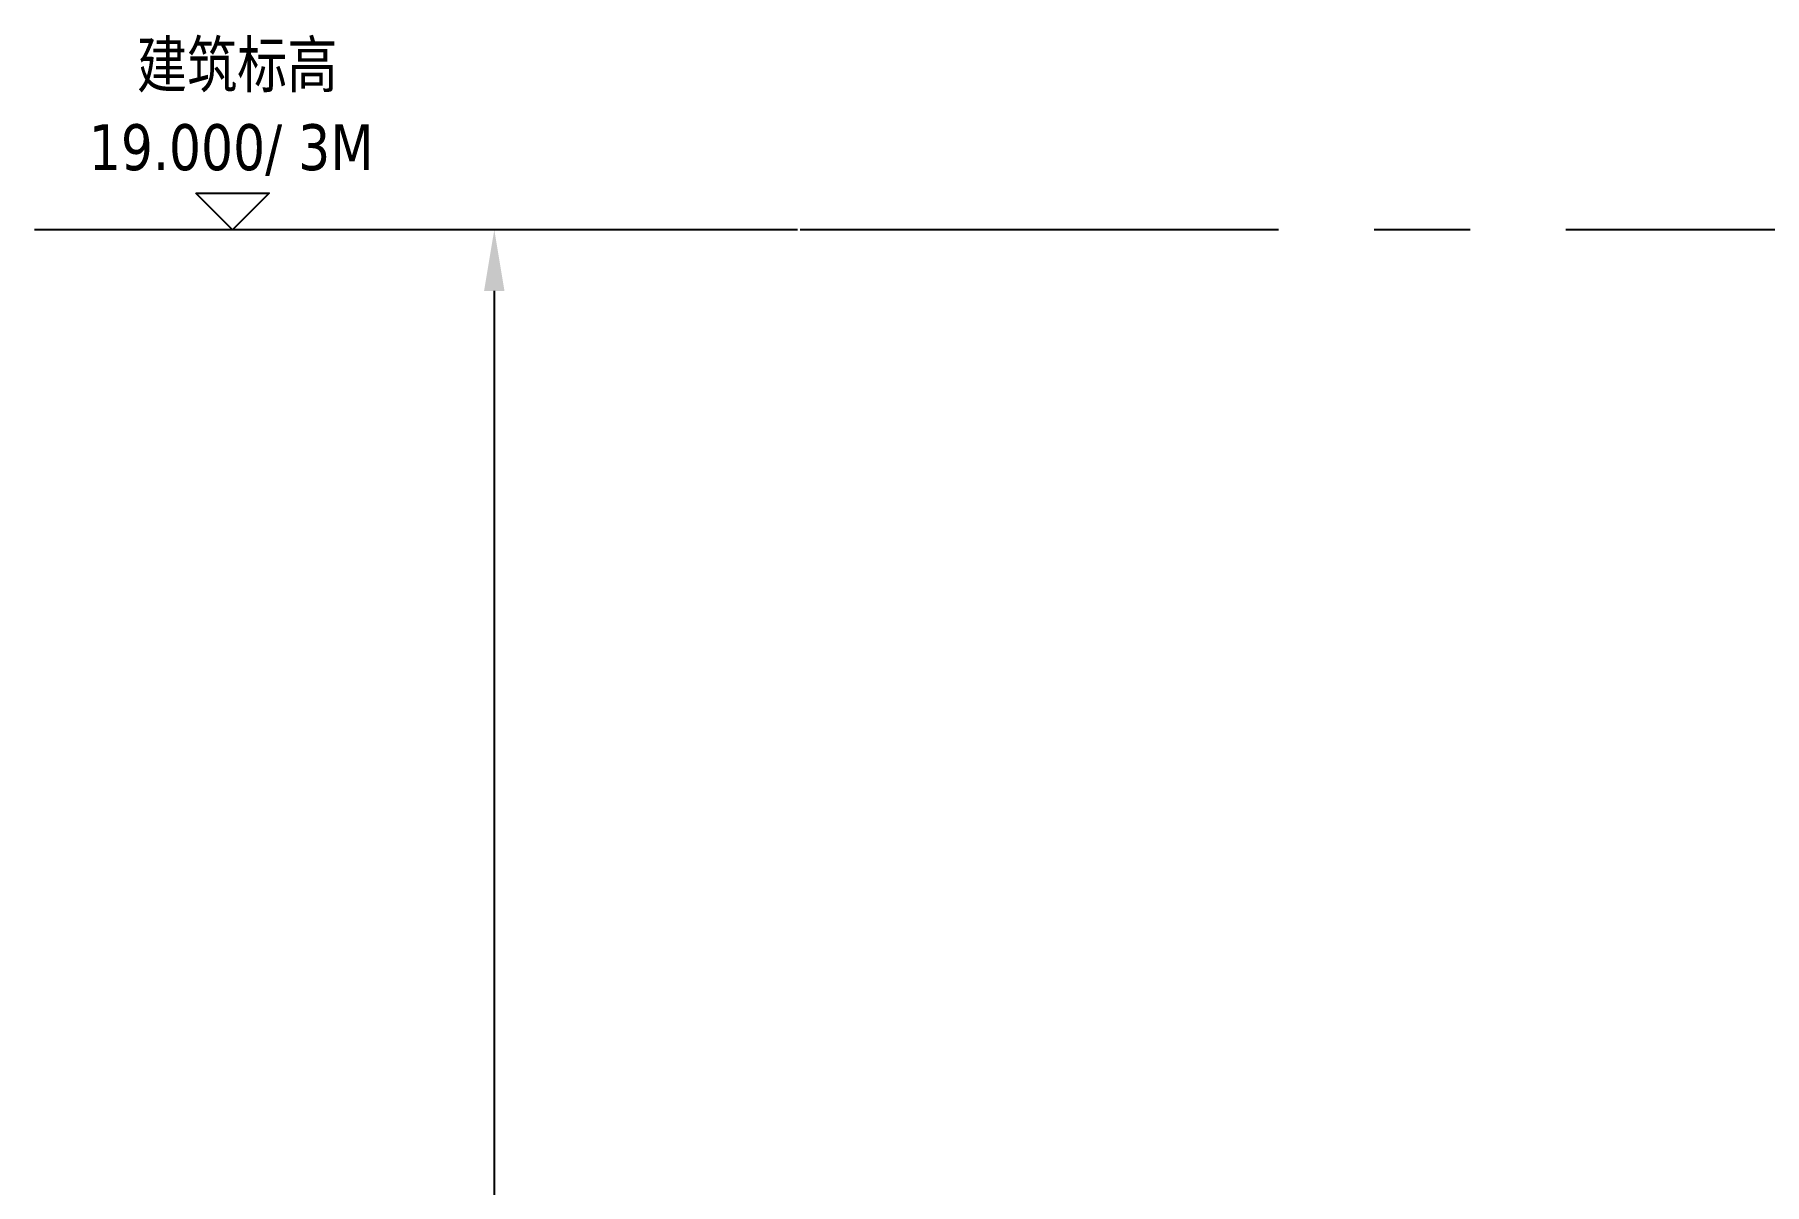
# Model space of a CAD drawing. Header units: millimetres. Extents: x 434053 to 1059003, y -2417481 to 936527.
# Drawn here: x 648391 to 652910, y -2247347 to -2244342 of the extents above; entities that cross this region are included whole.
import ezdxf
from ezdxf.enums import TextEntityAlignment as Align

# ---------------------------------------------------------------- set-up
doc = ezdxf.new("R2010")
doc.units = ezdxf.units.MM
doc.header["$LTSCALE"] = 1000
doc.header["$MEASUREMENT"] = 0
doc.linetypes.add('CENTER', pattern=[2, 1.25, -0.25, 0.25, -0.25])
doc.layers.get('Defpoints').update_dxf_attribs({"color": 6})
for name, color, linetype in [('GRID', 8, 'CENTER'), ('HZHZNEWPLOTLAYER#@$TT', 7, 'Continuous'), ('SYMBOL', 7, 'Continuous')]:
    doc.layers.add(name, color=color, linetype=linetype)
doc.styles.add('CHINESE', font='simhei.ttf', dxfattribs={"width": 0.8})
doc.styles.add('VERDANA', font='verdana.ttf', dxfattribs={"width": 0.8})
doc.dimstyles.new('A1-1-40', dxfattribs={"dimscale": 40, "dimtxt": 4, "dimasz": 4, "dimexe": 2, "dimexo": 2, "dimgap": 1.5, "dimtad": 1, "dimdec": 1, "dimdsep": 46, "dimtxsty": 'VERDANA', "dimcen": 0, "dimdle": 1, "dimclrd": 256, "dimclre": 256, "dimclrt": 2, "dimadec": 0, "dimazin": 0, "dimtfac": 1, "dimtdec": 1, "dimtmove": 0, "dimatfit": 2, "dimfxl": 1, "dimtolj": 1, "dimtzin": 0, "dimlwd": -1, "dimlwe": -1, "dimarcsym": 0})

# ---------------------------------------------------------------- blocks, each defined once
blk = doc.blocks.new('*D369')
at = {"transparency": 16777216}
for p, q in [((96499.8, 10675.1), (95627.9, 10675.1)), ((95707.9, 10515.1), (95707.9, 5335.1)), ((96499.8, 5175.1), (95627.9, 5175.1))]:
    blk.add_line(p, q, dxfattribs=at)
for points in [[(95681.2, 10515.1), (95734.5, 10515.1), (95707.9, 10675.1)], [(95681.2, 5335.1), (95734.5, 5335.1), (95707.9, 5175.1)]]:
    blk.add_solid(points, dxfattribs=at)
at = {"layer": 'Defpoints', "color": 0, "transparency": 16777216}
for p in [(96579.8, 10675.1), (95707.9, 5175.1), (96579.8, 5175.1)]:
    blk.add_point(p, dxfattribs=at)
at = {"color": 2, "transparency": 16777216, "insert": (95564.6, 7925.1), "char_height": 160, "width": 158.558, "attachment_point": 5, "rotation": 90, "style": 'VERDANA'}
blk.add_mtext('\\A1;5500', dxfattribs=at)
blk = doc.blocks.new('L-FL-S2')
blk.add_lwpolyline([(-2, 2), (2, 2), (0, 0)], close=True)
at = {"color": 2, "style": 'VERDANA', "width": 0.8}
for tag, p in [('1/F', (0, 7)), ('0.00', (0, 3.25))]:
    blk.add_attdef(tag, text='', height=2.5, dxfattribs=at).set_placement(p, align=Align.CENTER)
blk = doc.blocks.new('A$C4AEA3CD0')
at = {"layer": 'GRID'}
blk.add_line((0, 8737.96), (13349.88, 8737.96), dxfattribs=at)
at = {"layer": 'SYMBOL'}
ref = blk.add_blockref('L-FL-S2', (517.21, 8737.51), dxfattribs=dict(at, xscale=48, yscale=48, zscale=48))
ref.add_attrib('1/F', '建筑标高', dxfattribs={"layer": '0', "color": 6, "height": 120, "style": 'CHINESE', "width": 0.8}).set_placement((529.24, 9073.51), align=Align.BOTTOM_CENTER)
ref.add_attrib('0.00', '19.000/ 3M', dxfattribs={"layer": '0', "color": 2, "height": 120, "style": 'VERDANA', "width": 0.8}).set_placement((513.86, 8893.51), align=Align.CENTER)
dim = blk.add_linear_dim(base=(1200.97, 3237.96), p1=(2072.96, 8737.96), p2=(2072.96, 3237.96), angle=90, dimstyle='A1-1-40')
dim.commit()
dim.dimension.update_dxf_attribs({"geometry": '*D369', "text_midpoint": (1057.7, 5987.96), "insert": (-94506.88, -1937.15)})

msp = doc.modelspace()

# ---------------------------------------------------------------- block references
at = {"layer": 'HZHZNEWPLOTLAYER#@$TT'}
msp.add_blockref('A$C4AEA3CD0', (648390.6, -2253589.6), dxfattribs=at)

doc.saveas('drawing.dxf')
